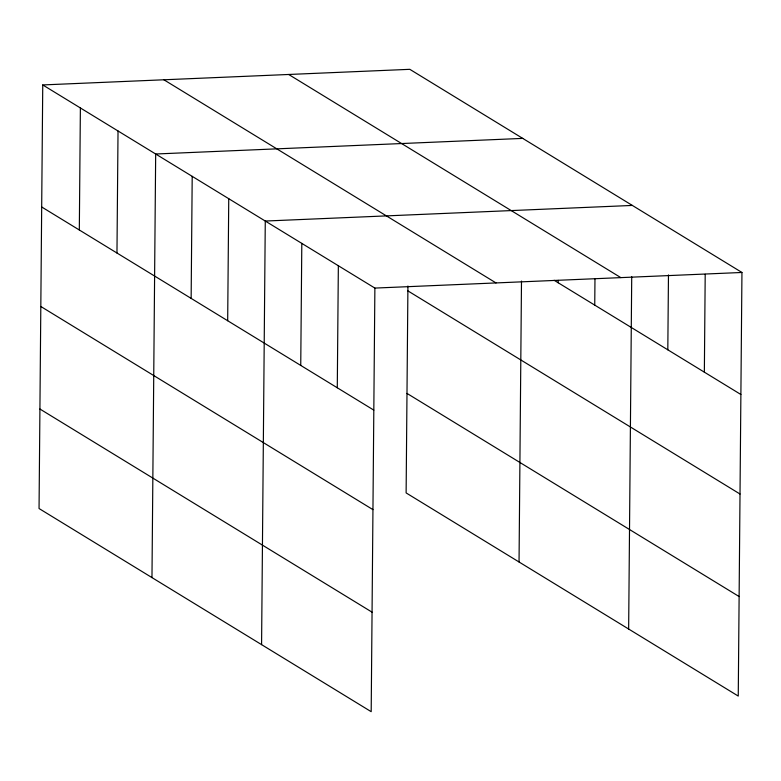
<?xml version="1.0" encoding="UTF-8"?>
<svg xmlns="http://www.w3.org/2000/svg" width="781" height="781" viewBox="0 0 781 781"><rect width="100%" height="100%" fill="white"/><g stroke="black" fill="none" stroke-linecap="round" stroke-linejoin="round"><path stroke-width="1.17" d="M42.75 84.934L39.05 508.529L371.19 711.676L374.88 288.082L42.75 84.934L409.81 69.324L741.95 272.471L738.25 696.066L406.12 492.918L407.926 286.022M79.32 229.995L80.384 107.954M116.965 253.015L118.029 130.983M151.973 577.598L155.673 154.003L522.743 138.393M191.14 298.391L192.204 176.35M227.681 320.737L228.745 198.696M261.576 644.637L265.276 221.043L632.346 205.432M300.744 365.43L301.808 243.389M337.285 387.776L338.349 265.735M519.043 561.988L521.493 281.062M558.21 282.771L558.23 280.359M594.741 305.117L594.976 278.534M628.646 629.027L631.722 276.718M667.814 349.81L668.468 274.902M704.355 372.156L705.204 274.287M374.88 288.082L741.95 272.471M288.687 74.478L620.817 277.616M554.149 280.291L740.886 394.503M163.883 79.779L496.013 282.927M407.877 290.874L740.017 494.022M406.989 393.409L739.119 596.547M41.686 206.975L373.816 410.123M40.817 306.484L372.947 509.632M39.919 409.019L372.059 612.167"/></g></svg>
